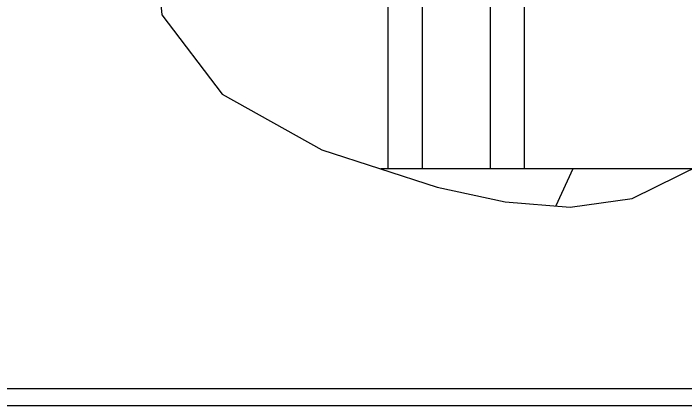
# Model space of a CAD drawing. Header units: millimetres. Extents: x 0 to 1189, y 0 to 841.
# Drawn here: x 297.1 to 494.3, y 0 to 115 of the extents above; entities that cross this region are included whole.
import ezdxf

# ---------------------------------------------------------------- set-up
doc = ezdxf.new("R2010")
doc.units = ezdxf.units.MM
doc.header["$LTSCALE"] = 65.395
doc.layers.get('0').update_dxf_attribs({"linetype": 'CONTINUOUS'})

msp = doc.modelspace()

# ---------------------------------------------------------------- linework, layer by layer
at = {"color": 7, "linetype": 'CONTINUOUS'}
for p, q in [((417.0820295, 69.3735683), (417.0820295, 145.3735683)), ((437.0820295, 69.3735683), (437.0820295, 144.8735683)), ((339.5186627, 125.3735683), (340.5802192, 114.580474)), ((407.0820295, 69.3735683), (407.0820295, 125.3735683)), ((447.0820295, 69.3735683), (447.0820295, 125.3735683)), ((340.5802192, 114.580474), (358.3187443, 91.2947698)), ((358.3187443, 91.2947698), (387.5608429, 74.9582882)), ((387.5608429, 74.9582882), (421.4144676, 64.0590687)), ((478.6720601, 60.6909751), (502.9010632, 72.7357584)), ((496.1377606, 69.3735683), (404.9073155, 69.3735683)), ((421.4144676, 64.0590687), (441.3709371, 59.7631137)), ((441.3709371, 59.7631137), (460.4680383, 58.2023878)), ((460.4680383, 58.2023878), (478.6720601, 60.6909751)), ((20, 5), (1184, 5)), ((0, 0), (1189, 0))]:
    msp.add_line(p, q, dxfattribs=at)
at = {"color": 2, "linetype": 'CONTINUOUS'}
msp.add_line((461.2578108, 69.3735683), (456.210833, 58.5503113), dxfattribs=at)

doc.saveas('drawing.dxf')
